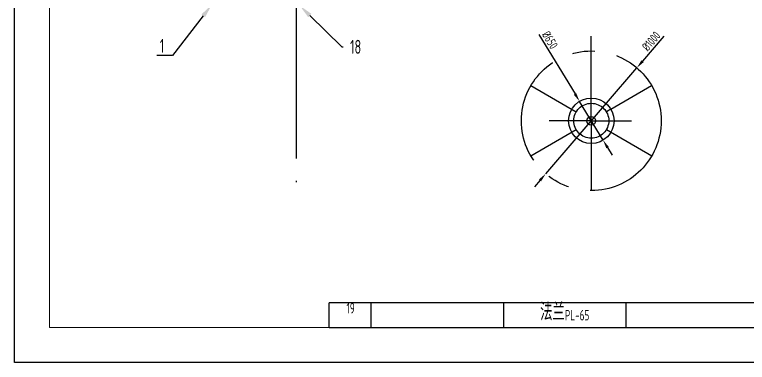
# Model space of a CAD drawing. Header units: millimetres. Extents: x 1201 to 1621, y 473 to 770.
# Drawn here: x 1200.6 to 1410.3, y 473.4 to 573 of the extents above; entities that cross this region are included whole.
import ezdxf
from ezdxf import colors
from ezdxf.entities.mleader import LeaderData, LeaderLine
from ezdxf.math import Vec2, Vec3

# ---------------------------------------------------------------- set-up
doc = ezdxf.new("R2010")
doc.units = ezdxf.units.MM
doc.header["$MEASUREMENT"] = 0
doc.linetypes.add('CENTER', pattern=[50.8, 31.75, -6.35, 6.35, -6.35])
doc.layers.add('图层1', color=10, linetype='CENTER')
doc.layers.add('图层3', color=130, linetype='Continuous')
doc.layers.add('图层4', color=90, linetype='Continuous', lineweight=5)
doc.styles.get("Standard").update_dxf_attribs({"font": 'isocp.shx', "width": 0.707, "bigfont": 'hztxt.shx'})
doc.dimstyles.new('ISO-25', dxfattribs={"dimtxt": 2.5, "dimasz": 2.5, "dimexe": 1.25, "dimexo": 0.625, "dimtad": 1, "dimtxsty": 'Standard', "dimcen": 2.5, "dimadec": 0, "dimazin": 0, "dimtfac": 1, "dimtmove": 0, "dimatfit": 3, "dimfxl": 1, "dimarcsym": 0})

# ---------------------------------------------------------------- blocks, each defined once
blk = doc.blocks.new('*D3')
at = {"layer": 'Defpoints', "color": 0}
for p in [(1378.7, 557.78), (1352.62, 527.45)]:
    blk.add_point(p, dxfattribs=at)
at = {"layer": '图层3', "color": 0, "lineweight": -2}
for p, q in [((1386.46, 566.81), (1380.33, 559.68)), ((1352.62, 527.45), (1378.7, 557.78)), ((1350.99, 525.56), (1349.36, 523.66))]:
    blk.add_line(p, q, dxfattribs=at)
at = {"layer": '图层3', "color": 0}
for points in [[(1380.01, 559.95), (1380.65, 559.41), (1378.7, 557.78)], [(1350.67, 525.83), (1351.31, 525.29), (1352.62, 527.45)]]:
    blk.add_solid(points, dxfattribs=at)
at = {"layer": '图层3', "color": 0, "insert": (1382.79, 565.41), "char_height": 2.5, "attachment_point": 5, "rotation": 49.3082}
blk.add_mtext('%%C1000', dxfattribs=at)
blk = doc.blocks.new('*D4')
at = {"layer": 'Defpoints', "color": 0}
for p in [(1362.29, 548.18), (1369.03, 537.06)]:
    blk.add_point(p, dxfattribs=at)
at = {"layer": '图层3', "color": 0, "lineweight": -2}
for p, q in [((1350.67, 567.37), (1361, 550.32)), ((1369.03, 537.06), (1362.29, 548.18)), ((1370.32, 534.92), (1371.62, 532.78))]:
    blk.add_line(p, q, dxfattribs=at)
at = {"layer": '图层3', "color": 0}
for points in [[(1361.35, 550.53), (1360.64, 550.1), (1362.29, 548.18)], [(1370.68, 535.13), (1369.97, 534.7), (1369.03, 537.06)]]:
    blk.add_solid(points, dxfattribs=at)
at = {"layer": '图层3', "color": 0, "insert": (1353.83, 565.76), "char_height": 2.5, "attachment_point": 5, "rotation": 301.2006}
blk.add_mtext('%%C650', dxfattribs=at)

msp = doc.modelspace()

# ---------------------------------------------------------------- linework, layer by layer
at = {"color": 4}
for p, q in [((1290.641, 483.428), (1290.641, 490.428)), ((1302.641, 483.428), (1302.641, 490.428)), ((1340.641, 483.428), (1340.641, 490.428)), ((1375.641, 483.428), (1375.641, 490.428))]:
    msp.add_line(p, q, dxfattribs=at)
msp.add_lwpolyline([(1200.641, 770.428), (1620.641, 770.428), (1620.641, 473.428), (1200.641, 473.428)], close=True)
at = {"layer": '图层1'}
for p, q in [((1281.172, 715.958), (1281.172, 524.986)), ((1281.172, 578.221), (1281.172, 562.229)), ((1365.659, 542.617), (1365.659, 551.193)), ((1365.659, 542.617), (1353.573, 542.617)), ((1365.659, 542.617), (1365.659, 533.171)), ((1365.659, 542.617), (1377.123, 542.617))]:
    msp.add_line(p, q, dxfattribs=at)
for radius in [20, 5]:
    msp.add_circle((1365.659, 542.617), radius, dxfattribs=at)
at = {"layer": '图层3'}
for p, q in [((1365.659, 551.886), (1365.659, 566.886)), ((1365.659, 547.617), (1365.659, 562.617)), ((1348.375, 552.679), (1361.338, 545.133)), ((1371.273, 545.894), (1382.932, 552.7)), ((1371.273, 545.894), (1369.978, 545.138)), ((1348.387, 532.535), (1361.341, 540.096)), ((1369.981, 540.102), (1382.944, 532.555)), ((1450.641, 490.428), (1290.641, 490.428)), ((1290.641, 483.428), (1450.641, 483.428))]:
    msp.add_line(p, q, dxfattribs=at)
at = {"layer": '图层3', "color": 4}
msp.add_line((1365.659, 536.117), (1365.659, 522.617), dxfattribs=at)
at = {"layer": '图层3'}
for radius in [6.5, 1.25]:
    msp.add_circle((1365.659, 542.617), radius, dxfattribs=at)
at = {"layer": '图层4', "linetype": 'ByBlock'}
msp.add_lwpolyline([(1210.641, 760.428), (1610.641, 760.428), (1610.641, 483.428), (1210.641, 483.428)], close=True, dxfattribs=at)

# ---------------------------------------------------------------- texts
at = {"layer": '图层3', "color": 0, "attachment_point": 1}
for s, width, insert, char_height in [('\\pi10.374;法兰{\\H0.6x;PL-65}', 35, (1340.641, 490.428), 5), ('\\pi4.9696;19', 12, (1290.641, 490.428), 3)]:
    msp.add_mtext_dynamic_manual_height_columns(s, width=width, gutter_width=12.5, heights=[0], dxfattribs=dict(at, insert=insert, char_height=char_height))

# ---------------------------------------------------------------- dimensions: what is measured, and where the dimension line sits
at = {"layer": '图层3', "color": 0}
dim = msp.add_diameter_dim_2p(p1=(1352.62, 527.453), p2=(1378.699, 557.782), text='%%C1000', dimstyle='ISO-25', dxfattribs=at)
dim.commit()
dim.dimension.update_dxf_attribs({"geometry": '*D3', "text_midpoint": (1382.789, 565.414)})
dim = msp.add_diameter_dim_2p(p1=(1369.027, 537.057), p2=(1362.292, 548.177), text='%%C650', dimstyle='ISO-25', dxfattribs=at)
dim.commit()
dim.dimension.update_dxf_attribs({"geometry": '*D4', "text_midpoint": (1352.23, 564.791), "dimtype": 163})

# ---------------------------------------------------------------- leaders
at = {"layer": '图层3'}
ml = msp.add_multileader_mtext('Standard', dxfattribs=at)
ml.set_content('1', color=256)
ml.set_leader_properties()
ml.build(insert=Vec2(0, 0))
ml.multileader.update_dxf_attribs({"text_right_attachment_type": 6, "dogleg_length": 0.36})
ctx = ml.context
ctx.base_point, ctx.plane_origin = Vec3(1240.135, 564.072), Vec3(1257.063, 575.855)
ctx.right_attachment, ctx.text_align_type = 6, 2
notes = []
notes.append((ctx, [(0, (1, 1, 0), (1245.828, 561.272), (-1, 0), 0.36, [(0, [(1257.063, 575.855)], 0, [])])]))
ctx.mtext.insert, ctx.mtext.alignment, ctx.mtext.flow_direction = Vec3(1243.468, 566.072), 3, 5
ml = msp.add_multileader_mtext('Standard', dxfattribs=at)
ml.set_content('18', color=256)
ml.set_leader_properties()
ml.build(insert=Vec2(0, 0))
ml.multileader.update_dxf_attribs({"text_right_attachment_type": 6, "dogleg_length": 0.36})
ctx = ml.context
ctx.base_point, ctx.plane_origin = Vec3(1294.625, 563.792), Vec3(1282.25, 575.559)
ctx.right_attachment = 6
notes.append((ctx, [(0, (1, 1, 0), (1294.265, 563.792), (1, 0), 0.36, [(0, [(1282.25, 575.559)], 0, [])])]))
ctx.mtext.insert, ctx.mtext.flow_direction = Vec3(1296.625, 565.792), 5
for ctx, leaders in notes:
    for number, flags, end, landing, length, lines in leaders:
        leader = LeaderData()
        leader.index, (leader.has_last_leader_line, leader.has_dogleg_vector, leader.attachment_direction) = number, flags
        leader.last_leader_point, leader.dogleg_vector, leader.dogleg_length = Vec3(end), Vec3(landing), length
        for number, points, colour, breaks in lines:
            line = LeaderLine()
            line.index, line.vertices, line.color, line.breaks = number, Vec3.list(points), colors.encode_raw_color(colour), breaks
            leader.lines.append(line)
        ctx.leaders.append(leader)

doc.saveas('drawing.dxf')
